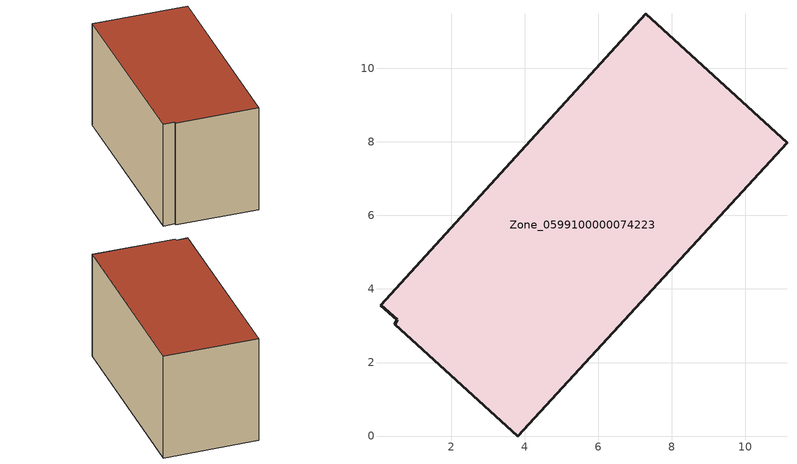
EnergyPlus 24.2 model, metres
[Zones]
Zone_0599100000074223
 floor ground (C_G): 0.54,3.16 0.08,3.56 7.3,11.48 11.13,7.97 3.81,0 0.47,3.04 z3.21
 wall outside (C_F): 11.13,7.97 7.3,11.48 0.08,3.56 0.54,3.16 0.47,3.04 3.81,0 11.13,7.97 z3.21:9.29
 roof outside (C_R): 0.08,3.56 0.54,3.16 0.47,3.04 3.81,0 11.13,7.97 7.3,11.48 z9.29
[BUILDING]
Pand.0599100000074223: North Axis=0; Terrain=City; Loads Convergence Tolerance Value=0.04; Temperature Convergence Tolerance Value=0.4; Solar Distribution=FullExterior; Maximum Number of Warmup Days=25; Minimum Number of Warmup Days=1
[Site:Location]
Rotterdam.The.Hague.AP_ZH_NLD Design_Conditions: Latitude=51.96; Longitude=4.45; Time Zone=1; Elevation=-4.5
[SITE:GROUNDTEMPERATURE:BUILDINGSURFACE]
18, 18, 18, 18, 18, 18, 18, 18, 18, 18, 18, 18
[MATERIAL] Thermal Absorptance=0.9; Solar Absorptance=0.7; Visible Absorptance=0.7
Name | Roughness | Thickness | Conductivity | Density | Specific Heat
G.TI.1946 | MediumSmooth | 0.15 | 1 | 540 | 1210
F.TI.1946 | Rough | 0.3 | 0.857143 | 1920 | 840
R.TI.1946 | MediumRough | 0.2 | 0.1 | 1500 | 1000
[CONSTRUCTION]
C_G: G.TI.1946
C_F: F.TI.1946
C_R: R.TI.1946
[ZONE]
Zone_0599100000074223: Type=1; Multiplier=1; Ceiling Height=Autocalculate; Volume=Autocalculate; Floor Area=autocalculate; Part of Total Floor Area=Yes
[ZONEINFILTRATION:DESIGNFLOWRATE]
Infil_Zone_0599100000074223: Zone or ZoneList or Space or SpaceList=Zone_0599100000074223; Schedule=AlwaysOn; Design Flow Rate Calculation Method=Flow/Area; Flow Rate per Floor Area=0.003; Constant Term Coefficient=1; Temperature Term Coefficient=0; Velocity Term Coefficient=0; Velocity Squared Term Coefficient=0
[HVACTEMPLATE:ZONE:IDEALLOADSAIRSYSTEM]
Zone_0599100000074223: Maximum Heating Supply Air Temperature=50; Minimum Cooling Supply Air Temperature=13; Maximum Heating Supply Air Humidity Ratio=0.0156; Minimum Cooling Supply Air Humidity Ratio=0.0077; Heating Limit=NoLimit; Cooling Limit=NoLimit; Dehumidification Control Type=ConstantSensibleHeatRatio; Cooling Sensible Heat Ratio=0.7; Dehumidification Setpoint=60; Humidification Control Type=None; Humidification Setpoint=30; Outdoor Air Method=None; Outdoor Air Flow Rate per Person=0.00944; Outdoor Air Flow Rate per Zone Floor Area=0; Outdoor Air Flow Rate per Zone=0; Demand Controlled Ventilation Type=None; Outdoor Air Economizer Type=NoEconomizer; Heat Recovery Type=None; Sensible Heat Recovery Effectiveness=0.7; Latent Heat Recovery Effectiveness=0.65
[ZONECONTROL:THERMOSTAT]
ThermostatControl_Zone_0599100000074223: Zone or ZoneList=Zone_0599100000074223; Control Type Schedule=DualSetpointControlType; Control 1=Thermostat_Zone_0599100000074223; Temperature Difference Between Cutout And Setpoint=0
[THERMOSTATSETPOINT:DUALSETPOINT]
Thermostat_Zone_0599100000074223: Heating Setpoint Temperature Schedule=HeatingSetpoint_Zone_0599100000074223; Cooling Setpoint Temperature Schedule=CoolingSetpoint_Zone_0599100000074223
[SCHEDULE:COMPACT]
HeatingSetpoint_Zone_0599100000074223: Through: 12/31, For: AllDays, Until: 24:00, 21
CoolingSetpoint_Zone_0599100000074223: Through: 12/31, For: AllDays, Until: 24:00, 24
DualSetpointControlType: Through: 12/31, For: AllDays, Until: 24:00, 4
AlwaysOn: Through: 12/31, For: AllDays, Until: 24:00, 1
